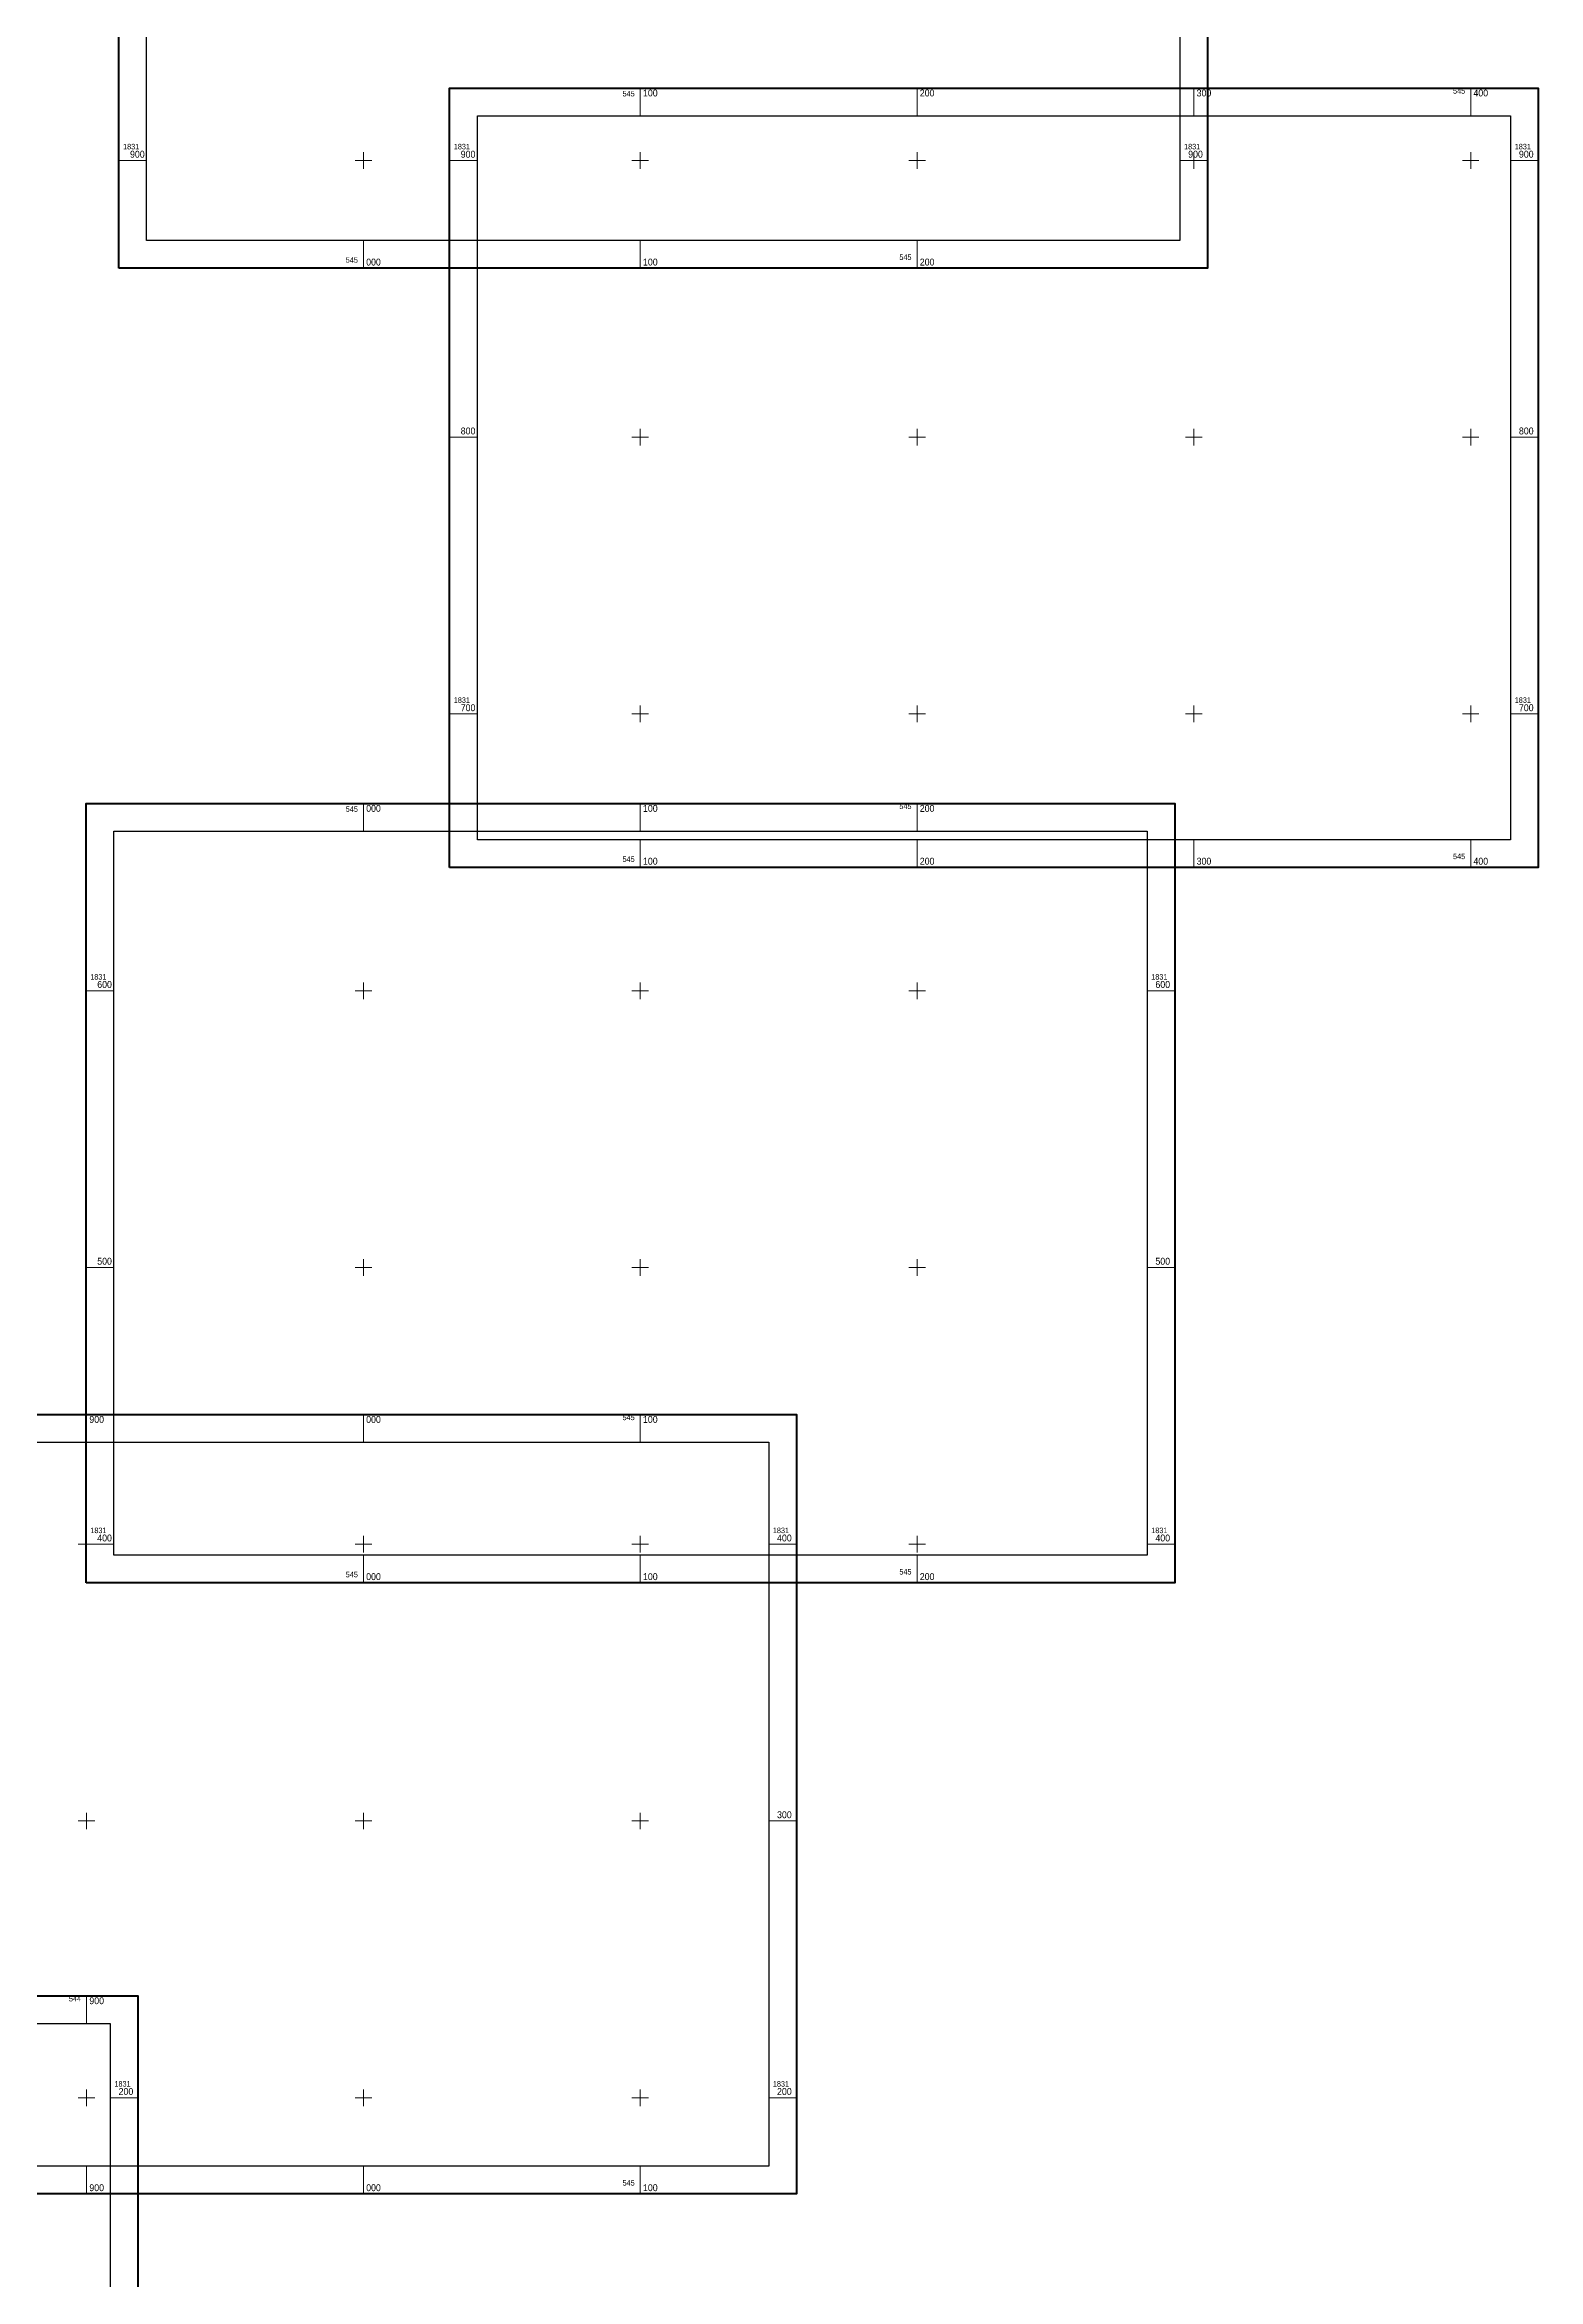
# Model space of a CAD drawing. Header units: metres. Extents: x 542869 to 545424, y 1823472 to 1835781.
# Drawn here: x 544885 to 545424, y 1831134 to 1831942 of the extents above; entities that cross this region are included whole.
import ezdxf
from ezdxf.enums import TextEntityAlignment as Align

# ---------------------------------------------------------------- set-up
doc = ezdxf.new("R2010")
doc.units = ezdxf.units.M
for name, color, linetype, lineweight in [('27', 7, 'Continuous', 13), ('28', 7, 'Continuous', 13), ('29', 7, 'Continuous', 13), ('30', 7, 'Continuous', 13), ('31', 7, 'Continuous', 13)]:
    doc.layers.add(name, color=color, linetype=linetype, lineweight=lineweight)

msp = doc.modelspace()

# ---------------------------------------------------------------- linework, layer by layer
at = {"layer": '27'}
for p, q in [((545000, 1831897), (545000, 1831903)), ((545100, 1831897), (545100, 1831903)), ((545200, 1831897), (545200, 1831903)), ((544911.69, 1831900), (544921.69, 1831900)), ((544997, 1831900), (545003, 1831900)), ((545097, 1831900), (545103, 1831900)), ((545197, 1831900), (545203, 1831900)), ((545294.96, 1831900), (545304.96, 1831900)), ((545000, 1831861.03), (545000, 1831871.03)), ((545100, 1831861.03), (545100, 1831871.03)), ((545200, 1831861.03), (545200, 1831871.03))]:
    msp.add_line(p, q, dxfattribs=at)
at = {"layer": '27', "lineweight": 40}
msp.add_lwpolyline([(544911.69, 1831861.03), (544911.69, 1832142.62), (545304.96, 1832142.62), (545304.96, 1831861.03)], close=True, dxfattribs=at)
at = {"layer": '27', "lineweight": 25}
msp.add_lwpolyline([(544921.69, 1831871.03), (544921.69, 1832132.62), (545294.96, 1832132.62), (545294.96, 1831871.03)], close=True, dxfattribs=at)
at = {"layer": '28'}
for p, q in [((545100, 1831916.13), (545100, 1831926.13)), ((545200, 1831916.13), (545200, 1831926.13)), ((545300, 1831916.13), (545300, 1831926.13)), ((545400, 1831916.13), (545400, 1831926.13)), ((545100, 1831897), (545100, 1831903)), ((545200, 1831897), (545200, 1831903)), ((545300, 1831897), (545300, 1831903)), ((545400, 1831897), (545400, 1831903)), ((545031.16, 1831900), (545041.16, 1831900)), ((545097, 1831900), (545103, 1831900)), ((545197, 1831900), (545203, 1831900)), ((545297, 1831900), (545303, 1831900)), ((545397, 1831900), (545403, 1831900)), ((545414.43, 1831900), (545424.43, 1831900)), ((545031.16, 1831800), (545041.16, 1831800)), ((545097, 1831800), (545103, 1831800)), ((545100, 1831797), (545100, 1831803)), ((545197, 1831800), (545203, 1831800)), ((545200, 1831797), (545200, 1831803)), ((545297, 1831800), (545303, 1831800)), ((545300, 1831797), (545300, 1831803)), ((545397, 1831800), (545403, 1831800)), ((545400, 1831797), (545400, 1831803)), ((545414.43, 1831800), (545424.43, 1831800)), ((545031.16, 1831700), (545041.16, 1831700)), ((545097, 1831700), (545103, 1831700)), ((545100, 1831697), (545100, 1831703)), ((545197, 1831700), (545203, 1831700)), ((545200, 1831697), (545200, 1831703)), ((545297, 1831700), (545303, 1831700)), ((545300, 1831697), (545300, 1831703)), ((545397, 1831700), (545403, 1831700)), ((545400, 1831697), (545400, 1831703)), ((545414.43, 1831700), (545424.43, 1831700)), ((545100, 1831644.54), (545100, 1831654.54)), ((545200, 1831644.54), (545200, 1831654.54)), ((545300, 1831644.54), (545300, 1831654.54)), ((545400, 1831644.54), (545400, 1831654.54))]:
    msp.add_line(p, q, dxfattribs=at)
at = {"layer": '28', "lineweight": 40}
msp.add_lwpolyline([(545031.16, 1831644.54), (545031.16, 1831926.13), (545424.43, 1831926.13), (545424.43, 1831644.54)], close=True, dxfattribs=at)
at = {"layer": '28', "lineweight": 25}
msp.add_lwpolyline([(545041.16, 1831654.54), (545041.16, 1831916.13), (545414.43, 1831916.13), (545414.43, 1831654.54)], close=True, dxfattribs=at)
at = {"layer": '29'}
for p, q in [((545000, 1831657.63), (545000, 1831667.63)), ((545100, 1831657.63), (545100, 1831667.63)), ((545200, 1831657.63), (545200, 1831667.63)), ((545000, 1831597), (545000, 1831603)), ((545100, 1831597), (545100, 1831603)), ((545200, 1831597), (545200, 1831603)), ((544899.85, 1831600), (544909.85, 1831600)), ((544997, 1831600), (545003, 1831600)), ((545097, 1831600), (545103, 1831600)), ((545197, 1831600), (545203, 1831600)), ((545283.12, 1831600), (545293.12, 1831600)), ((544899.85, 1831500), (544909.85, 1831500)), ((544997, 1831500), (545003, 1831500)), ((545000, 1831497), (545000, 1831503)), ((545097, 1831500), (545103, 1831500)), ((545100, 1831497), (545100, 1831503)), ((545197, 1831500), (545203, 1831500)), ((545200, 1831497), (545200, 1831503)), ((545283.12, 1831500), (545293.12, 1831500)), ((544899.85, 1831400), (544909.85, 1831400)), ((544997, 1831400), (545003, 1831400)), ((545000, 1831397), (545000, 1831403)), ((545097, 1831400), (545103, 1831400)), ((545100, 1831397), (545100, 1831403)), ((545197, 1831400), (545203, 1831400)), ((545200, 1831397), (545200, 1831403)), ((545283.12, 1831400), (545293.12, 1831400)), ((545000, 1831386.04), (545000, 1831396.04)), ((545100, 1831386.04), (545100, 1831396.04)), ((545200, 1831386.04), (545200, 1831396.04))]:
    msp.add_line(p, q, dxfattribs=at)
at = {"layer": '29', "lineweight": 40}
msp.add_lwpolyline([(544899.85, 1831386.04), (544899.85, 1831667.63), (545293.12, 1831667.63), (545293.12, 1831386.04)], close=True, dxfattribs=at)
at = {"layer": '29', "lineweight": 25}
msp.add_lwpolyline([(544909.85, 1831396.04), (544909.85, 1831657.63), (545283.12, 1831657.63), (545283.12, 1831396.04)], close=True, dxfattribs=at)
at = {"layer": '30'}
for p, q in [((544900, 1831436.83), (544900, 1831446.83)), ((545000, 1831436.83), (545000, 1831446.83)), ((545100, 1831436.83), (545100, 1831446.83)), ((544897, 1831400), (544903, 1831400)), ((544900, 1831397), (544900, 1831403)), ((544997, 1831400), (545003, 1831400)), ((545000, 1831397), (545000, 1831403)), ((545097, 1831400), (545103, 1831400)), ((545100, 1831397), (545100, 1831403)), ((545146.43, 1831400), (545156.43, 1831400)), ((544897, 1831300), (544903, 1831300)), ((544900, 1831297), (544900, 1831303)), ((544997, 1831300), (545003, 1831300)), ((545000, 1831297), (545000, 1831303)), ((545097, 1831300), (545103, 1831300)), ((545100, 1831297), (545100, 1831303)), ((545146.43, 1831300), (545156.43, 1831300)), ((544897, 1831200), (544903, 1831200)), ((544900, 1831197), (544900, 1831203)), ((544997, 1831200), (545003, 1831200)), ((545000, 1831197), (545000, 1831203)), ((545097, 1831200), (545103, 1831200)), ((545100, 1831197), (545100, 1831203)), ((545146.43, 1831200), (545156.43, 1831200)), ((544900, 1831165.24), (544900, 1831175.24)), ((545000, 1831165.24), (545000, 1831175.24)), ((545100, 1831165.24), (545100, 1831175.24))]:
    msp.add_line(p, q, dxfattribs=at)
at = {"layer": '30', "lineweight": 40}
msp.add_lwpolyline([(544763.16, 1831165.24), (544763.16, 1831446.83), (545156.43, 1831446.83), (545156.43, 1831165.24)], close=True, dxfattribs=at)
at = {"layer": '30', "lineweight": 25}
msp.add_lwpolyline([(544773.16, 1831175.24), (544773.16, 1831436.83), (545146.43, 1831436.83), (545146.43, 1831175.24)], close=True, dxfattribs=at)
at = {"layer": '31'}
for p, q in [((544900, 1831226.8), (544900, 1831236.8)), ((544897, 1831200), (544903, 1831200)), ((544900, 1831197), (544900, 1831203)), ((544908.57, 1831200), (544918.57, 1831200))]:
    msp.add_line(p, q, dxfattribs=at)
at = {"layer": '31', "lineweight": 40}
msp.add_lwpolyline([(544525.3, 1830955.21), (544525.3, 1831236.8), (544918.57, 1831236.8), (544918.57, 1830955.21)], close=True, dxfattribs=at)
at = {"layer": '31', "lineweight": 25}
msp.add_lwpolyline([(544535.3, 1830965.21), (544535.3, 1831226.8), (544908.57, 1831226.8), (544908.57, 1830965.21)], close=True, dxfattribs=at)

# ---------------------------------------------------------------- texts
at = {"layer": '27'}
for s, height, width, p in [('1831', 2, 0.9, (544913.19, 1831904)), ('900', 2.5, 0.95, (544915.69, 1831901)), ('1831', 2, 0.9, (545296.46, 1831904)), ('900', 2.5, 0.95, (545297.96, 1831901)), ('000', 2.5, 0.95, (545001, 1831862.03)), ('100', 2.5, 0.95, (545101, 1831862.03)), ('200', 2.5, 0.95, (545201, 1831862.03))]:
    msp.add_text(s, height=height, dxfattribs=dict(at, width=width)).set_placement(p)
at = {"layer": '27', "width": 0.95}
for p in [(544998, 1831863.03), (545198, 1831864.03)]:
    msp.add_text('545', height=2, dxfattribs=at).set_placement(p, align=Align.RIGHT)
at = {"layer": '28', "width": 0.95}
for p in [(545098, 1831923.13), (545398, 1831924.13), (545098, 1831646.54), (545398, 1831647.54)]:
    msp.add_text('545', height=2, dxfattribs=at).set_placement(p, align=Align.RIGHT)
at = {"layer": '28'}
for s, height, width, p in [('100', 2.5, 0.95, (545101, 1831923.13)), ('200', 2.5, 0.95, (545201, 1831923.13)), ('300', 2.5, 0.95, (545301, 1831923.13)), ('400', 2.5, 0.95, (545401, 1831923.13)), ('1831', 2, 0.9, (545032.66, 1831904)), ('900', 2.5, 0.95, (545035.16, 1831901)), ('1831', 2, 0.9, (545415.93, 1831904)), ('900', 2.5, 0.95, (545417.43, 1831901)), ('800', 2.5, 0.95, (545035.16, 1831801)), ('800', 2.5, 0.95, (545417.43, 1831801)), ('1831', 2, 0.9, (545032.66, 1831704)), ('700', 2.5, 0.95, (545035.16, 1831701)), ('1831', 2, 0.9, (545415.93, 1831704)), ('700', 2.5, 0.95, (545417.43, 1831701)), ('100', 2.5, 0.95, (545101, 1831645.54)), ('200', 2.5, 0.95, (545201, 1831645.54)), ('300', 2.5, 0.95, (545301, 1831645.54)), ('400', 2.5, 0.95, (545401, 1831645.54))]:
    msp.add_text(s, height=height, dxfattribs=dict(at, width=width)).set_placement(p)
at = {"layer": '29', "width": 0.95}
for p in [(544998, 1831664.63), (545198, 1831665.63), (544998, 1831388.04), (545198, 1831389.04)]:
    msp.add_text('545', height=2, dxfattribs=at).set_placement(p, align=Align.RIGHT)
at = {"layer": '29'}
for s, height, width, p in [('000', 2.5, 0.95, (545001, 1831664.63)), ('100', 2.5, 0.95, (545101, 1831664.63)), ('200', 2.5, 0.95, (545201, 1831664.63)), ('1831', 2, 0.9, (544901.35, 1831604)), ('600', 2.5, 0.95, (544903.85, 1831601)), ('1831', 2, 0.9, (545284.62, 1831604)), ('600', 2.5, 0.95, (545286.12, 1831601)), ('500', 2.5, 0.95, (544903.85, 1831501)), ('500', 2.5, 0.95, (545286.12, 1831501)), ('1831', 2, 0.9, (544901.35, 1831404)), ('400', 2.5, 0.95, (544903.85, 1831401)), ('1831', 2, 0.9, (545284.62, 1831404)), ('400', 2.5, 0.95, (545286.12, 1831401)), ('000', 2.5, 0.95, (545001, 1831387.04)), ('100', 2.5, 0.95, (545101, 1831387.04)), ('200', 2.5, 0.95, (545201, 1831387.04))]:
    msp.add_text(s, height=height, dxfattribs=dict(at, width=width)).set_placement(p)
at = {"layer": '30'}
for s, height, width, p in [('900', 2.5, 0.95, (544901, 1831443.83)), ('000', 2.5, 0.95, (545001, 1831443.83)), ('100', 2.5, 0.95, (545101, 1831443.83)), ('1831', 2, 0.9, (545147.93, 1831404)), ('400', 2.5, 0.95, (545149.43, 1831401)), ('300', 2.5, 0.95, (545149.43, 1831301)), ('1831', 2, 0.9, (545147.93, 1831204)), ('200', 2.5, 0.95, (545149.43, 1831201)), ('900', 2.5, 0.95, (544901, 1831166.24)), ('000', 2.5, 0.95, (545001, 1831166.24)), ('100', 2.5, 0.95, (545101, 1831166.24))]:
    msp.add_text(s, height=height, dxfattribs=dict(at, width=width)).set_placement(p)
at = {"layer": '30', "width": 0.95}
for p in [(545098, 1831444.83), (545098, 1831168.24)]:
    msp.add_text('545', height=2, dxfattribs=at).set_placement(p, align=Align.RIGHT)
at = {"layer": '31', "width": 0.95}
msp.add_text('544', height=2, dxfattribs=at).set_placement((544898, 1831234.8), align=Align.RIGHT)
at = {"layer": '31'}
for s, height, width, p in [('900', 2.5, 0.95, (544901, 1831233.8)), ('1831', 2, 0.9, (544910.07, 1831204)), ('200', 2.5, 0.95, (544911.57, 1831201))]:
    msp.add_text(s, height=height, dxfattribs=dict(at, width=width)).set_placement(p)

doc.saveas('drawing.dxf')
